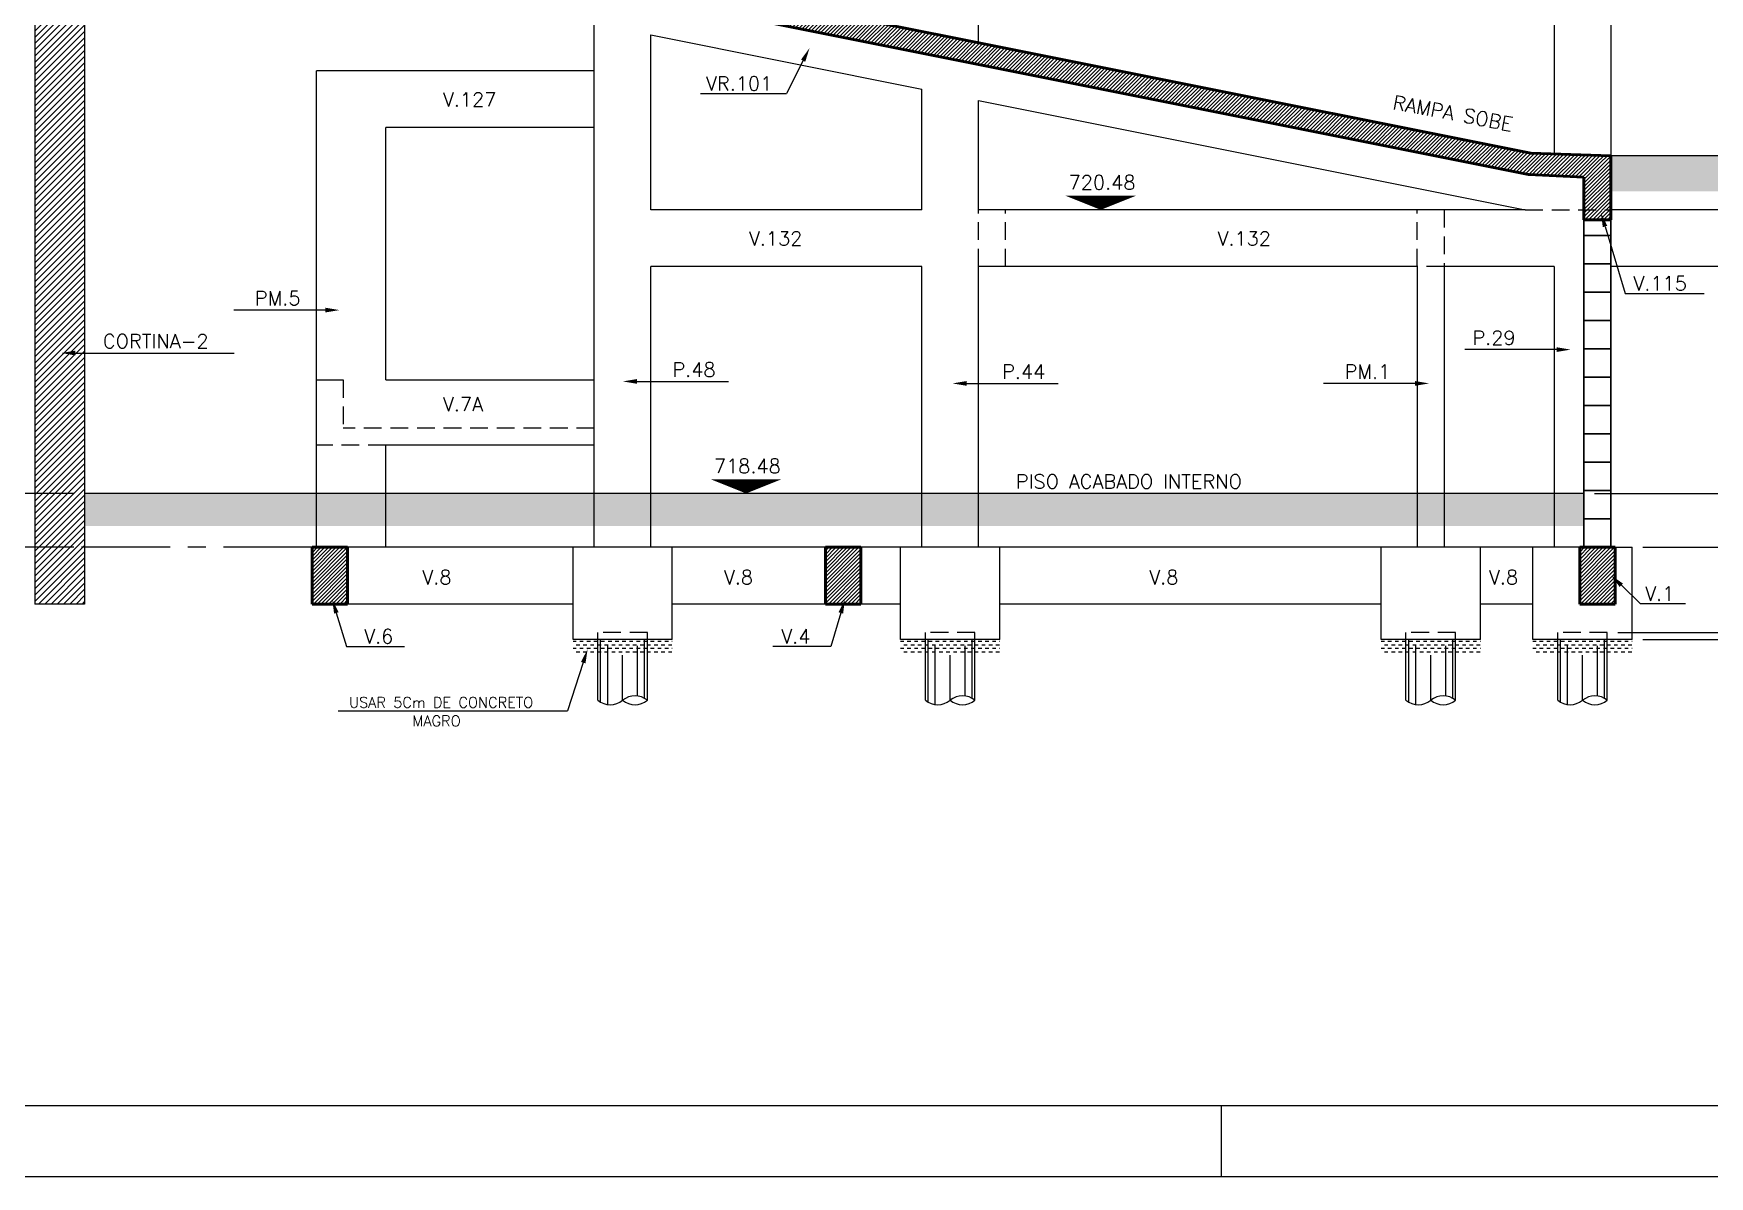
# Model space of a CAD drawing. Header units: inches. Extents: x 0 to 5940, y 0 to 4205.
# Drawn here: x 1402 to 2584, y 0 to 806 of the extents above; entities that cross this region are included whole.
import ezdxf
from ezdxf.enums import TextEntityAlignment as Align

# ---------------------------------------------------------------- set-up
doc = ezdxf.new("R2010")
doc.units = ezdxf.units.IN
doc.header["$LTSCALE"] = 50
doc.header["$MEASUREMENT"] = 0
doc.linetypes.add('CENTER', pattern=[2, 1.25, -0.25, 0.25, -0.25])
doc.linetypes.add('HIDDEN', pattern=[0.375, 0.25, -0.125])
for name, color, linetype in [('CORTES', 2, 'Continuous'), ('COTA', 6, 'Continuous'), ('FOLHA', 7, 'Continuous'), ('NIVEL', 3, 'Continuous'), ('TEXTO', 3, 'Continuous')]:
    doc.layers.add(name, color=color, linetype=linetype)
doc.layers.add('FO-Vigas', color=2, linetype='Continuous', lineweight=30)
doc.styles.add('ROMANS', font='romans.shx')
doc.dimstyles.new('COTA_50', dxfattribs={"dimscale": 5, "dimtxt": 2, "dimasz": 1, "dimexe": 2, "dimexo": 1.5, "dimgap": 1, "dimtad": 1, "dimzin": 12, "dimdsep": 46, "dimtxsty": 'ROMANS', "dimblk1": 'COTA', "dimblk2": 'COTA', "dimsah": 1, "dimcen": -4, "dimdle": 1.5, "dimclrd": 6, "dimclre": 6, "dimclrt": 3, "dimadec": 0, "dimazin": 0, "dimtfac": 1, "dimtofl": 0, "dimtmove": 0, "dimatfit": 3, "dimldrblk": 'COTA', "dimfxl": 1, "dimtolj": 1, "dimtzin": 12, "dimarcsym": 0})

# ---------------------------------------------------------------- blocks, each defined once
blk = doc.blocks.new('COTA')
at = {"layer": 'COTA'}
for p, q in [((2, 0), (-2, 0)), ((0, -2), (0, 2))]:
    blk.add_line(p, q, dxfattribs=at)
at = {"layer": 'COTA', "const_width": 0.5}
blk.add_lwpolyline([(-0.25, 0, 1), (0.25, 0, 1)], format="xyb", close=True, dxfattribs=at)
blk = doc.blocks.new('*D113')
at = {"layer": 'COTA', "color": 6, "lineweight": -2, "transparency": 16777216}
for p, q in [((2503.2, 481.7), (2692.2, 481.7)), ((2682.2, 448.7), (2682.2, 476.7)), ((2537.2, 443.7), (2692.2, 443.7))]:
    blk.add_line(p, q, dxfattribs=at)
at = {"layer": 'Defpoints', "color": 0, "transparency": 16777216}
for p in [(2495.7, 481.7), (2682.2, 481.7), (2529.7, 443.7)]:
    blk.add_point(p, dxfattribs=at)
at = {"layer": 'COTA', "color": 6, "lineweight": -2, "transparency": 16777216, "xscale": 5, "yscale": 5, "zscale": 5}
for p, rotation in [((2682.2, 481.7), 90), ((2682.2, 443.7), 270)]:
    blk.add_blockref('COTA', p, dxfattribs=dict(at, rotation=rotation))
at = {"layer": 'COTA', "color": 3, "transparency": 16777216, "insert": (2672.2, 462.7), "char_height": 10, "attachment_point": 5, "rotation": 90, "style": 'ROMANS'}
blk.add_mtext('\\A1;38', dxfattribs=at)
blk = doc.blocks.new('*D116')
at = {"layer": 'COTA', "color": 6, "lineweight": -2, "transparency": 16777216}
for p, q in [((1430.7, 481.7), (692.6, 481.7)), ((702.6, 476.7), (702.6, 448.7)), ((1430.7, 443.7), (692.6, 443.7))]:
    blk.add_line(p, q, dxfattribs=at)
at = {"layer": 'Defpoints', "color": 0, "transparency": 16777216}
for p in [(1438.2, 481.7), (702.6, 443.7), (1438.2, 443.7)]:
    blk.add_point(p, dxfattribs=at)
at = {"layer": 'COTA', "color": 6, "lineweight": -2, "transparency": 16777216, "xscale": 5, "yscale": 5, "zscale": 5}
for p, rotation in [((702.6, 481.7), 90), ((702.6, 443.7), 270)]:
    blk.add_blockref('COTA', p, dxfattribs=dict(at, rotation=rotation))
at = {"layer": 'COTA', "color": 3, "transparency": 16777216, "insert": (692.6, 462.7), "char_height": 10, "attachment_point": 5, "rotation": 90, "style": 'ROMANS'}
blk.add_mtext('\\A1;38', dxfattribs=at)
blk = doc.blocks.new('*D117')
at = {"layer": 'COTA', "color": 6, "lineweight": -2, "transparency": 16777216}
for p, q in [((879.3, 697.7), (692.6, 697.7)), ((702.6, 486.7), (702.6, 692.7)), ((1423.2, 481.7), (692.6, 481.7))]:
    blk.add_line(p, q, dxfattribs=at)
at = {"layer": 'Defpoints', "color": 0, "transparency": 16777216}
for p in [(702.6, 697.7), (886.8, 697.7), (1430.7, 481.7)]:
    blk.add_point(p, dxfattribs=at)
at = {"layer": 'COTA', "color": 6, "lineweight": -2, "transparency": 16777216, "xscale": 5, "yscale": 5, "zscale": 5}
for p, rotation in [((702.6, 697.7), 90), ((702.6, 481.7), 270)]:
    blk.add_blockref('COTA', p, dxfattribs=dict(at, rotation=rotation))
at = {"layer": 'COTA', "color": 3, "transparency": 16777216, "insert": (692.6, 589.7), "char_height": 10, "attachment_point": 5, "rotation": 90, "style": 'ROMANS'}
blk.add_mtext('\\A1;216', dxfattribs=at)
blk = doc.blocks.new('*D120')
at = {"layer": 'COTA', "color": 6, "lineweight": -2, "transparency": 16777216}
for p, q in [((1299.2, 443.7), (1366.3, 443.7)), ((1356.3, 438.7), (1356.3, 408.7)), ((1395.7, 403.7), (1346.3, 403.7))]:
    blk.add_line(p, q, dxfattribs=at)
at = {"layer": 'Defpoints', "color": 0, "transparency": 16777216}
for p in [(1291.7, 443.7), (1356.3, 403.7), (1403.2, 403.7)]:
    blk.add_point(p, dxfattribs=at)
at = {"layer": 'COTA', "color": 6, "lineweight": -2, "transparency": 16777216, "xscale": 5, "yscale": 5, "zscale": 5}
for p, rotation in [((1356.3, 443.7), 90), ((1356.3, 403.7), 270)]:
    blk.add_blockref('COTA', p, dxfattribs=dict(at, rotation=rotation))
at = {"layer": 'COTA', "color": 3, "transparency": 16777216, "insert": (1346.3, 423.7), "char_height": 10, "attachment_point": 5, "rotation": 90, "style": 'ROMANS'}
blk.add_mtext('\\A1;40', dxfattribs=at)
blk = doc.blocks.new('*D197')
at = {"layer": 'COTA', "color": 6, "lineweight": -2, "transparency": 16777216}
for p, q in [((2659, 443.7), (2692.2, 443.7)), ((2682.2, 438.7), (2682.2, 388.7)), ((2519.7, 383.7), (2692.2, 383.7))]:
    blk.add_line(p, q, dxfattribs=at)
at = {"layer": 'Defpoints', "color": 0, "transparency": 16777216}
for p in [(2651.5, 443.7), (2512.2, 383.7), (2682.2, 383.7)]:
    blk.add_point(p, dxfattribs=at)
at = {"layer": 'COTA', "color": 6, "lineweight": -2, "transparency": 16777216, "xscale": 5, "yscale": 5, "zscale": 5}
for p, rotation in [((2682.2, 443.7), 90), ((2682.2, 383.7), 270)]:
    blk.add_blockref('COTA', p, dxfattribs=dict(at, rotation=rotation))
at = {"layer": 'COTA', "color": 3, "transparency": 16777216, "insert": (2672.2, 413.7), "char_height": 10, "attachment_point": 5, "rotation": 90, "style": 'ROMANS'}
blk.add_mtext('\\A1;60', dxfattribs=at)
blk = doc.blocks.new('*D198')
at = {"layer": 'COTA', "color": 6, "lineweight": -2, "transparency": 16777216}
for p, q in [((2682.2, 388.7), (2682.2, 393.7)), ((2537.2, 378.7), (2692.2, 378.7)), ((2650.2, 383.7), (2692.2, 383.7)), ((2682.2, 373.7), (2682.2, 352))]:
    blk.add_line(p, q, dxfattribs=at)
at = {"layer": 'Defpoints', "color": 0, "transparency": 16777216}
for p in [(2529.7, 378.7), (2642.7, 383.7), (2682.2, 378.7)]:
    blk.add_point(p, dxfattribs=at)
at = {"layer": 'COTA', "color": 6, "lineweight": -2, "transparency": 16777216, "xscale": 5, "yscale": 5, "zscale": 5}
for p, rotation in [((2682.2, 383.7), 270), ((2682.2, 378.7), 90)]:
    blk.add_blockref('COTA', p, dxfattribs=dict(at, rotation=rotation))
at = {"layer": 'COTA', "color": 3, "transparency": 16777216, "insert": (2672.2, 360.4), "char_height": 10, "attachment_point": 5, "rotation": 90, "style": 'ROMANS'}
blk.add_mtext('\\A1;5', dxfattribs=at)

msp = doc.modelspace()

# ---------------------------------------------------------------- hatches: boundary and pattern name
at = {"transparency": 33554687}
h = msp.add_hatch(dxfattribs=at)
h.set_pattern_fill('ANSI31', color=256, style=0)
h.paths.add_polyline_path([(2358.216, 749.829), (2361.295, 766.209), (2460.978, 747.473), (2457.899, 731.093)], flags=9)
at = {"layer": 'CORTES'}
h = msp.add_hatch(dxfattribs=at)
h.set_pattern_fill('ANSI31', color=252, scale=15)
h.paths.add_polyline_path([(2028.729, 807.602), (1438.229, 925.702), (1403.229, 932.702), (1403.229, 872.702), (1423.709, 872.702), (1422.787, 876.468), (1425.203, 872.702), (1438.229, 872.702), (1438.229, 910.405), (2412.398, 715.571), (2514.729, 714.702), (2514.729, 719.702), (2458.229, 721.702)])
h = msp.add_hatch(dxfattribs=at)
h.set_pattern_fill('ANSI31', color=253, scale=25)
h.set_pattern_definition([(45, (-20281.5175, 13943.6157), (-2.2097087, 2.2097087), [])])
edge = h.paths.add_edge_path()
edge.add_line((1438.229, 403.702), (1403.229, 403.702))
edge.add_line((1403.229, 872.702), (1403.229, 403.702))
edge.add_line((1438.229, 872.702), (1403.229, 872.702))
edge.add_line((1438.229, 872.702), (1438.229, 403.702))
h = msp.add_hatch(dxfattribs=at)
h.set_pattern_fill('ANSI38', color=253, scale=35)
h.paths.add_polyline_path([(4128.884, 724.702), (3635.729, 724.702), (3635.729, 719.702), (2514.729, 719.702), (2514.729, 694.702), (4128.884, 694.702)])
h = msp.add_hatch(dxfattribs=at)
h.set_pattern_fill('ANSI31', color=252, scale=15)
h.paths.add_polyline_path([(2514.729, 681.702), (2514.729, 714.702), (2412.398, 715.571), (2456.744, 706.702), (2495.729, 704.702), (2495.729, 674.702), (2508.359, 674.702), (2507.744, 679.54), (2510.122, 674.702), (2514.729, 674.702)])
h = msp.add_hatch(dxfattribs=at)
h.set_pattern_fill('ANSI38', color=253, scale=35)
h.set_pattern_definition([(45, (-20281.5175, 14189.6226), (-3.0935922, 3.0935922), []), (135, (-20281.5175, 14189.6226), (-9.2807765, 3.0935922), [10.9375, -6.5625])])
h.paths.add_polyline_path([(2495.729, 481.702), (1438.229, 481.702), (1438.229, 458.702), (1534.651, 458.702), (2495.729, 458.702), (2495.729, 483.702)])
h = msp.add_hatch(dxfattribs=at)
h.set_pattern_fill('ANSI31', color=252, scale=15)
h.paths.add_polyline_path([(1623.678, 443.702), (1598.678, 443.702), (1598.678, 403.702), (1623.678, 403.702)])
h = msp.add_hatch(dxfattribs=at)
h.set_pattern_fill('ANSI31', color=252, scale=15)
h.paths.add_polyline_path([(1985.728, 443.702), (1960.728, 443.702), (1960.728, 403.702), (1985.728, 403.702)])
h = msp.add_hatch(dxfattribs=at)
h.set_pattern_fill('ANSI31', color=252, scale=15)
h.paths.add_polyline_path([(2517.729, 443.702), (2517.729, 403.702), (2492.729, 403.702), (2492.729, 443.702)])
h = msp.add_hatch(dxfattribs=at)
h.set_pattern_fill('DASH', color=252, scale=20, style=0)
h.paths.add_polyline_path([(1852.729, 378.702), (1782.729, 378.702), (1782.729, 368.702), (1852.729, 368.702)])
h = msp.add_hatch(dxfattribs=at)
h.set_pattern_fill('DASH', color=252, scale=20, style=0)
h.set_pattern_definition([(0, (231, 6e-06), (2.5, 2.5), [2.5, -2.5])])
h.paths.add_polyline_path([(2083.729, 378.702), (2013.729, 378.702), (2013.729, 368.702), (2083.729, 368.702)])
h = msp.add_hatch(dxfattribs=at)
h.set_pattern_fill('DASH', color=252, scale=20, style=0)
h.set_pattern_definition([(0, (570, 3e-06), (2.5, 2.5), [2.5, -2.5])])
h.paths.add_polyline_path([(2422.729, 378.702), (2352.729, 378.702), (2352.729, 368.702), (2422.729, 368.702)])
h = msp.add_hatch(dxfattribs=at)
h.set_pattern_fill('DASH', color=252, scale=20, style=0)
h.set_pattern_definition([(0, (677, 2e-06), (2.5, 2.5), [2.5, -2.5])])
h.paths.add_polyline_path([(2529.729, 378.702), (2459.729, 378.702), (2459.729, 368.702), (2529.729, 368.702)])

# ---------------------------------------------------------------- linework, layer by layer
for p, q in [((2068.729, 799.602), (2068.729, 1007.702)), ((2474.729, 1007.702), (2474.729, 721.702)), ((2514.729, 1007.702), (2514.729, 717.702)), ((1403.229, 872.702), (1403.229, 403.702)), ((1438.229, 872.702), (1438.229, 403.702)), ((1797.729, 443.702), (1797.729, 813.009)), ((1837.729, 681.702), (1837.729, 805.009)), ((1837.729, 805.009), (2028.729, 766.809)), ((2028.729, 681.702), (2028.729, 766.809)), ((2068.729, 681.702), (2068.729, 758.809)), ((2068.729, 758.809), (2454.268, 681.702)), ((3635.729, 719.702), (2514.729, 719.702)), ((2028.729, 681.702), (1837.729, 681.702)), ((2454.268, 681.702), (2068.729, 681.702)), ((3635.729, 681.702), (2514.729, 681.702)), ((1837.729, 443.702), (1837.729, 641.702)), ((2028.729, 641.702), (1837.729, 641.702)), ((2028.729, 443.702), (2028.729, 641.702)), ((2068.729, 443.702), (2068.729, 641.702)), ((2378.229, 641.702), (2068.729, 641.702)), ((2378.229, 641.702), (2378.229, 443.702)), ((2474.729, 641.702), (2397.229, 641.702)), ((2397.229, 641.702), (2397.229, 443.702)), ((2474.729, 641.702), (2474.729, 443.702)), ((2787.229, 641.702), (2514.729, 641.702)), ((2495.729, 481.702), (1438.229, 481.702)), ((1960.728, 443.702), (1623.678, 443.702)), ((1782.729, 378.702), (1782.729, 443.702)), ((1852.729, 378.702), (1852.729, 443.702)), ((2492.729, 443.702), (1985.728, 443.702)), ((2013.729, 378.702), (2013.729, 443.702)), ((2083.729, 378.702), (2083.729, 443.702)), ((2352.729, 378.702), (2352.729, 443.702)), ((2422.729, 378.702), (2422.729, 443.702)), ((2459.729, 378.702), (2459.729, 443.702)), ((2517.729, 443.702), (2529.729, 443.702)), ((2529.729, 378.702), (2529.729, 443.702)), ((1438.229, 403.702), (1403.229, 403.702)), ((1782.729, 403.702), (1623.678, 403.702)), ((1960.728, 403.702), (1852.729, 403.702)), ((2013.729, 403.702), (1985.728, 403.702)), ((2352.729, 403.702), (2083.729, 403.702)), ((2459.729, 403.702), (2422.729, 403.702)), ((1852.729, 378.702), (1782.729, 378.702)), ((1800.229, 335.803), (1800.229, 378.702)), ((1835.229, 335.803), (1835.229, 378.702)), ((2083.729, 378.702), (2013.729, 378.702)), ((2031.229, 335.803), (2031.229, 378.702)), ((2066.229, 335.803), (2066.229, 378.702)), ((2422.729, 378.702), (2352.729, 378.702)), ((2370.229, 335.803), (2370.229, 378.702)), ((2405.229, 335.803), (2405.229, 378.702)), ((2529.729, 378.702), (2459.729, 378.702)), ((2477.229, 335.803), (2477.229, 378.702)), ((2512.229, 335.803), (2512.229, 378.702))]:
    msp.add_line(p, q, dxfattribs=at)
at = {"layer": 'CORTES', "color": 1, "linetype": 'Continuous', "lineweight": 50}
for p, q in [((1403.229, 932.702), (2458.229, 721.702)), ((1438.229, 910.405), (2456.744, 706.702)), ((2458.229, 721.702), (2514.729, 719.702)), ((2514.729, 719.702), (2514.729, 674.702)), ((2456.744, 706.702), (2495.729, 704.702)), ((2495.729, 704.702), (2495.729, 674.702)), ((2514.729, 674.702), (2495.729, 674.702)), ((1623.678, 443.702), (1598.678, 443.702)), ((1598.678, 443.702), (1598.678, 403.702)), ((1623.678, 443.702), (1623.678, 403.702)), ((1960.728, 443.702), (1960.728, 403.702)), ((1985.728, 443.702), (1960.728, 443.702)), ((1985.728, 403.702), (1985.728, 443.702)), ((2492.729, 443.702), (2517.729, 443.702)), ((2492.729, 443.702), (2492.729, 403.702)), ((2517.729, 443.702), (2517.729, 403.702)), ((1623.678, 403.702), (1598.678, 403.702)), ((1985.728, 403.702), (1960.728, 403.702)), ((2492.729, 403.702), (2517.729, 403.702))]:
    msp.add_line(p, q, dxfattribs=at)
at = {"layer": 'CORTES', "color": 8}
for p, q in [((1797.729, 779.702), (1601.729, 779.702)), ((1601.729, 443.702), (1601.729, 779.702)), ((1797.729, 739.702), (1650.729, 739.702)), ((1650.729, 561.702), (1650.729, 739.702)), ((1601.729, 561.702), (1620.729, 561.702)), ((1601.729, 515.702), (1601.729, 561.702)), ((1650.729, 561.702), (1797.729, 561.702)), ((1650.729, 443.702), (1650.729, 515.702)), ((1797.729, 515.702), (1650.729, 515.702)), ((1802.229, 334.433), (1802.229, 378.702)), ((1833.229, 337.174), (1833.229, 378.702)), ((2033.229, 334.433), (2033.229, 378.702)), ((2064.229, 337.174), (2064.229, 378.702)), ((2372.229, 334.433), (2372.229, 378.702)), ((2403.229, 337.174), (2403.229, 378.702)), ((2479.229, 334.433), (2479.229, 378.702)), ((2510.229, 337.174), (2510.229, 378.702)), ((1807.229, 332.775), (1807.229, 374.292)), ((1817.729, 335.803), (1817.729, 367.615)), ((1828.229, 338.831), (1828.229, 374.292)), ((2038.229, 332.775), (2038.229, 374.292)), ((2048.729, 335.803), (2048.729, 367.615)), ((2059.229, 338.831), (2059.229, 374.292)), ((2377.229, 332.775), (2377.229, 374.292)), ((2387.729, 335.803), (2387.729, 367.615)), ((2398.229, 338.831), (2398.229, 374.292)), ((2484.229, 332.775), (2484.229, 374.292)), ((2494.729, 335.803), (2494.729, 367.615)), ((2505.229, 338.831), (2505.229, 374.292))]:
    msp.add_line(p, q, dxfattribs=at)
at = {"layer": 'CORTES', "color": 8, "linetype": 'HIDDEN'}
for p, q in [((2068.729, 641.702), (2068.729, 681.702)), ((2087.729, 641.702), (2087.729, 681.702)), ((2378.229, 641.702), (2378.229, 681.702)), ((2397.229, 681.702), (2397.229, 641.702)), ((2454.268, 681.702), (2514.729, 681.702)), ((2397.229, 641.702), (2378.229, 641.702)), ((1620.729, 561.702), (1620.729, 527.702)), ((1797.729, 527.702), (1620.729, 527.702)), ((1650.729, 515.702), (1601.729, 515.702)), ((1835.229, 383.702), (1800.229, 383.702)), ((1800.229, 378.702), (1800.229, 383.702)), ((1835.229, 378.702), (1835.229, 383.702)), ((2066.229, 383.702), (2031.229, 383.702)), ((2031.229, 378.702), (2031.229, 383.702)), ((2066.229, 378.702), (2066.229, 383.702)), ((2405.229, 383.702), (2370.229, 383.702)), ((2370.229, 378.702), (2370.229, 383.702)), ((2405.229, 378.702), (2405.229, 383.702)), ((2512.229, 383.702), (2477.229, 383.702)), ((2477.229, 378.702), (2477.229, 383.702)), ((2512.229, 378.702), (2512.229, 383.702))]:
    msp.add_line(p, q, dxfattribs=at)
at = {"layer": 'CORTES'}
for centre, start, end in [((1808.979, 346.427), 230.523968, 309.476032), ((1826.479, 325.179), 50.523968, 129.476032), ((1826.479, 346.427), 230.523968, 309.476032), ((2039.979, 346.427), 230.523968, 309.476032), ((2057.479, 325.179), 50.523968, 129.476032), ((2057.479, 346.427), 230.523968, 309.476032), ((2378.979, 346.427), 230.523968, 309.476032), ((2396.479, 325.179), 50.523968, 129.476032), ((2396.479, 346.427), 230.523968, 309.476032), ((2485.979, 346.427), 230.523968, 309.476032), ((2503.479, 325.179), 50.523968, 129.476032), ((2503.479, 346.427), 230.523968, 309.476032)]:
    msp.add_arc(centre, 13.763, start, end, dxfattribs=at)
at = {"layer": 'COTA', "color": 8}
for p, q in [((1945.054, 786.914), (1933.233, 763.65)), ((1872.555, 763.65), (1933.233, 763.65)), ((2510.619, 669.962), (2524.796, 622.726)), ((2524.796, 622.726), (2580.557, 622.726)), ((2522.133, 416.939), (2535.498, 403.965)), ((2535.498, 403.965), (2567.266, 403.965)), ((1615.803, 397.441), (1622.888, 373.832)), ((1971.647, 397.441), (1964.561, 373.832)), ((1622.888, 373.832), (1663.837, 373.832)), ((1964.561, 373.832), (1923.613, 373.832))]:
    msp.add_line(p, q, dxfattribs=at)
at = {"layer": 'COTA', "linetype": 'CENTER'}
msp.add_line((1598.678, 443.702), (1435.547, 443.702), dxfattribs=at)
at = {"layer": 'COTA', "color": 8}
for points in [[(1946.54, 786.159), (1949.584, 795.829), (1943.568, 787.669)], [(2512.215, 670.441), (2507.744, 679.54), (2509.023, 669.483)], [(2523.294, 418.135), (2514.957, 423.904), (2520.972, 415.743)], [(1617.399, 397.92), (1612.928, 407.019), (1614.206, 396.962)], [(1970.051, 397.92), (1974.522, 407.019), (1973.243, 396.962)]]:
    msp.add_solid(points, dxfattribs=at)
at = {"layer": 'FO-Vigas'}
for p, q in [((2495.729, 674.702), (2495.729, 443.702)), ((2514.729, 674.702), (2514.729, 443.702)), ((2495.729, 663.702), (2514.729, 663.702)), ((2495.729, 643.702), (2514.729, 643.702)), ((2495.729, 623.702), (2514.729, 623.702)), ((2495.729, 603.702), (2514.729, 603.702)), ((2495.729, 583.702), (2514.729, 583.702)), ((2495.729, 563.702), (2514.729, 563.702)), ((2495.729, 543.702), (2514.729, 543.702)), ((2495.729, 523.702), (2514.729, 523.702)), ((2495.729, 503.702), (2514.729, 503.702)), ((2495.729, 483.702), (2514.729, 483.702)), ((2495.729, 463.702), (2514.729, 463.702))]:
    msp.add_line(p, q, dxfattribs=at)
at = {"layer": 'FOLHA', "color": 1}
msp.add_line((125, 50), (5895, 50), dxfattribs=at)
at = {"layer": 'FOLHA'}
msp.add_line((2240, 0), (2240, 50), dxfattribs=at)
msp.add_lwpolyline([(0, 4205), (0, 0), (5940, 0), (5940, 4205)], close=True, dxfattribs=at)
at = {"layer": 'NIVEL', "color": 1}
for points in [[(2154.97, 681.702, 0, 50, 0), (2154.97, 691.702, 50, 50, 0)], [(1904.784, 481.702, 0, 50, 0), (1904.784, 491.702, 50, 50, 0)]]:
    msp.add_lwpolyline(points, format="xyseb", dxfattribs=at)
at = {"layer": 'TEXTO', "color": 8}
for p, q in [((1608.03, 611.026), (1543.431, 611.026)), ((1431.782, 580.732), (1543.786, 580.732)), ((2476.418, 583.142), (2411.819, 583.142)), ((1827.849, 560.707), (1892.448, 560.707)), ((2060.349, 559.283), (2124.948, 559.283)), ((2376.599, 559.283), (2312, 559.283)), ((1789.95, 362.383), (1778.868, 328.307)), ((1617.134, 328.307), (1778.868, 328.307))]:
    msp.add_line(p, q, dxfattribs=at)
for points in [[(1608.03, 609.359), (1608.03, 612.693), (1618.03, 611.026)], [(1431.782, 579.065), (1431.782, 582.399), (1421.782, 580.732)], [(2476.418, 581.475), (2476.418, 584.809), (2486.418, 583.142)], [(1827.849, 559.04), (1827.849, 562.374), (1817.849, 560.707)], [(2060.349, 557.616), (2060.349, 560.949), (2050.349, 559.283)], [(2376.599, 557.616), (2376.599, 560.949), (2386.599, 559.283)], [(1791.535, 361.868), (1788.365, 362.899), (1793.043, 371.893)]]:
    msp.add_solid(points, dxfattribs=at)

# ---------------------------------------------------------------- texts
at = {"layer": 'NIVEL', "color": 3, "style": 'ROMANS'}
for s, p in [('720.48', (2155.858, 696.055)), ('718.48', (1905.672, 496.055))]:
    msp.add_text(s, height=10, dxfattribs=at).set_placement(p, align=Align.CENTER)
at = {"layer": 'TEXTO', "color": 3, "style": 'ROMANS'}
for s, p in [('VR.101', (1876.523, 765.763)), ('V.127', (1690.988, 754.51)), ('V.132', (1906.787, 656.51)), ('V.132', (2237.269, 656.51)), ('V.115', (2530.621, 624.838)), ('V.7A', (1690.988, 539.619)), ('PISO ACABADO INTERNO', (2095.087, 485.105)), ('V.8', (1676.446, 417.594)), ('V.8', (1889.134, 417.594)), ('V.8', (2189.144, 417.594)), ('V.8', (2428.743, 417.594)), ('V.1', (2538.864, 406.077)), ('V.6', (1635.434, 375.944)), ('V.4', (1929.635, 375.944))]:
    msp.add_text(s, height=10, dxfattribs=at).set_placement(p)
msp.add_text('RAMPA SOBE', height=10, rotation=349.355181, dxfattribs=at).set_placement((2360.236, 752.841))
at = {"layer": 'TEXTO', "style": 'ROMANS'}
for s, p in [('PM.5', (1558.368, 614.353)), ('CORTINA-2', (1451.151, 584.059)), ('P.29', (2417.096, 586.469)), ('P.48', (1852.885, 564.034)), ('P.44', (2085.385, 562.61)), ('PM.1', (2326.937, 562.61))]:
    msp.add_text(s, height=10, dxfattribs=at).set_placement(p)
at = {"layer": 'TEXTO', "color": 4, "style": 'ROMANS'}
for s, p in [('USAR 5Cm DE CONCRETO', (1624.779, 330.539)), ('MAGRO', (1669.456, 317.522))]:
    msp.add_text(s, height=7.5, dxfattribs=at).set_placement(p)

# ---------------------------------------------------------------- dimensions: what is measured, and where the dimension line sits
at = {"layer": 'COTA'}
for base, p1, p2, picture, middle in [((702.636, 697.702), (1430.729, 481.702), (886.798, 697.702), '*D117', (692.636, 589.702)), ((702.636, 443.702), (1438.229, 481.702), (1438.229, 443.702), '*D116', (692.636, 462.702)), ((2682.23, 481.702), (2529.729, 443.702), (2495.729, 481.702), '*D113', (2672.23, 462.702)), ((1356.305, 403.702), (1291.749, 443.702), (1403.229, 403.702), '*D120', (1346.305, 423.702)), ((2682.23, 383.702), (2651.493, 443.702), (2512.229, 383.702), '*D197', (2672.23, 413.702)), ((2682.23, 378.702), (2642.711, 383.702), (2529.729, 378.702), '*D198', (2672.23, 360.368))]:
    dim = msp.add_linear_dim(base=base, p1=p1, p2=p2, angle=90, dimstyle='COTA_50', dxfattribs=at)
    dim.commit()
    dim.dimension.update_dxf_attribs({"geometry": picture, "text_midpoint": middle})

doc.saveas('drawing.dxf')
